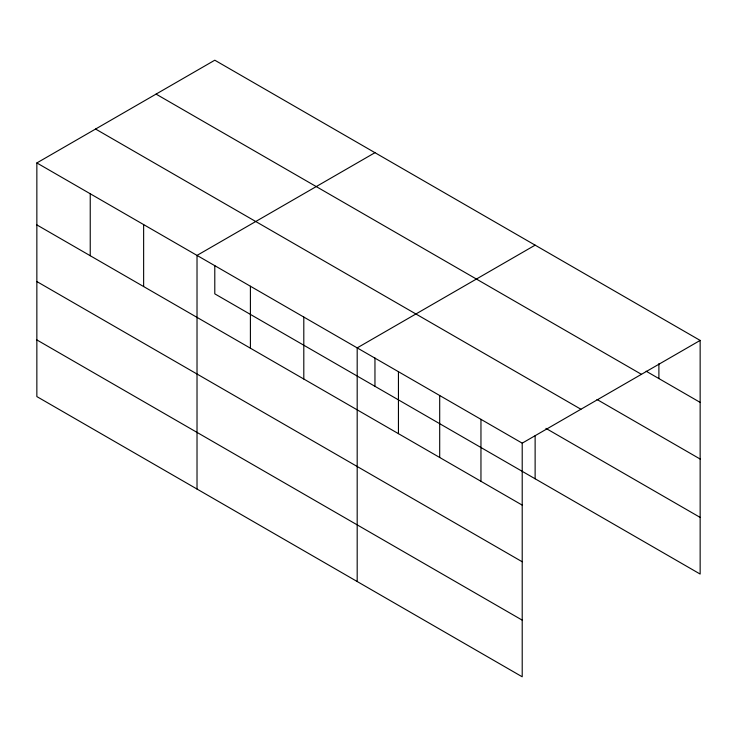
<?xml version="1.0" encoding="UTF-8"?>
<svg xmlns="http://www.w3.org/2000/svg" width="737" height="737" viewBox="0 0 737 737"><rect width="100%" height="100%" fill="white"/><g stroke="black" fill="none" stroke-linecap="round" stroke-linejoin="round"><path stroke-width="1.11" d="M522.211 561.769L522.211 443.158L36.85 162.941L36.85 396.58L522.211 676.796L522.211 561.769L36.85 281.552M214.789 265.513L214.789 293.842L700.15 574.059L700.15 340.42L214.789 60.204L36.85 162.941M374.958 152.679L197.019 255.407L197.019 489.046M535.126 245.154L357.187 347.882L357.187 581.521M522.211 443.158L700.15 340.42M646.128 371.199L700.15 402.384M156.069 94.106L641.43 374.322M597.007 399.491L700.15 459.04M95.57 129.039L580.931 409.256M545.933 428.372L700.15 517.411M36.85 224.905L522.211 505.121M36.85 339.923L522.211 620.139M658.896 363.654L658.896 378.569M535.126 435.733L535.126 478.792M480.957 419.335L480.957 481.298M439.694 395.52L439.694 457.484M398.441 371.697L398.441 433.66M374.958 357.989L374.958 386.317M303.801 317.057L303.801 379.021M250.405 286.232L250.405 348.196M143.632 224.582L143.632 286.546M90.236 193.757L90.236 255.721"/></g></svg>
